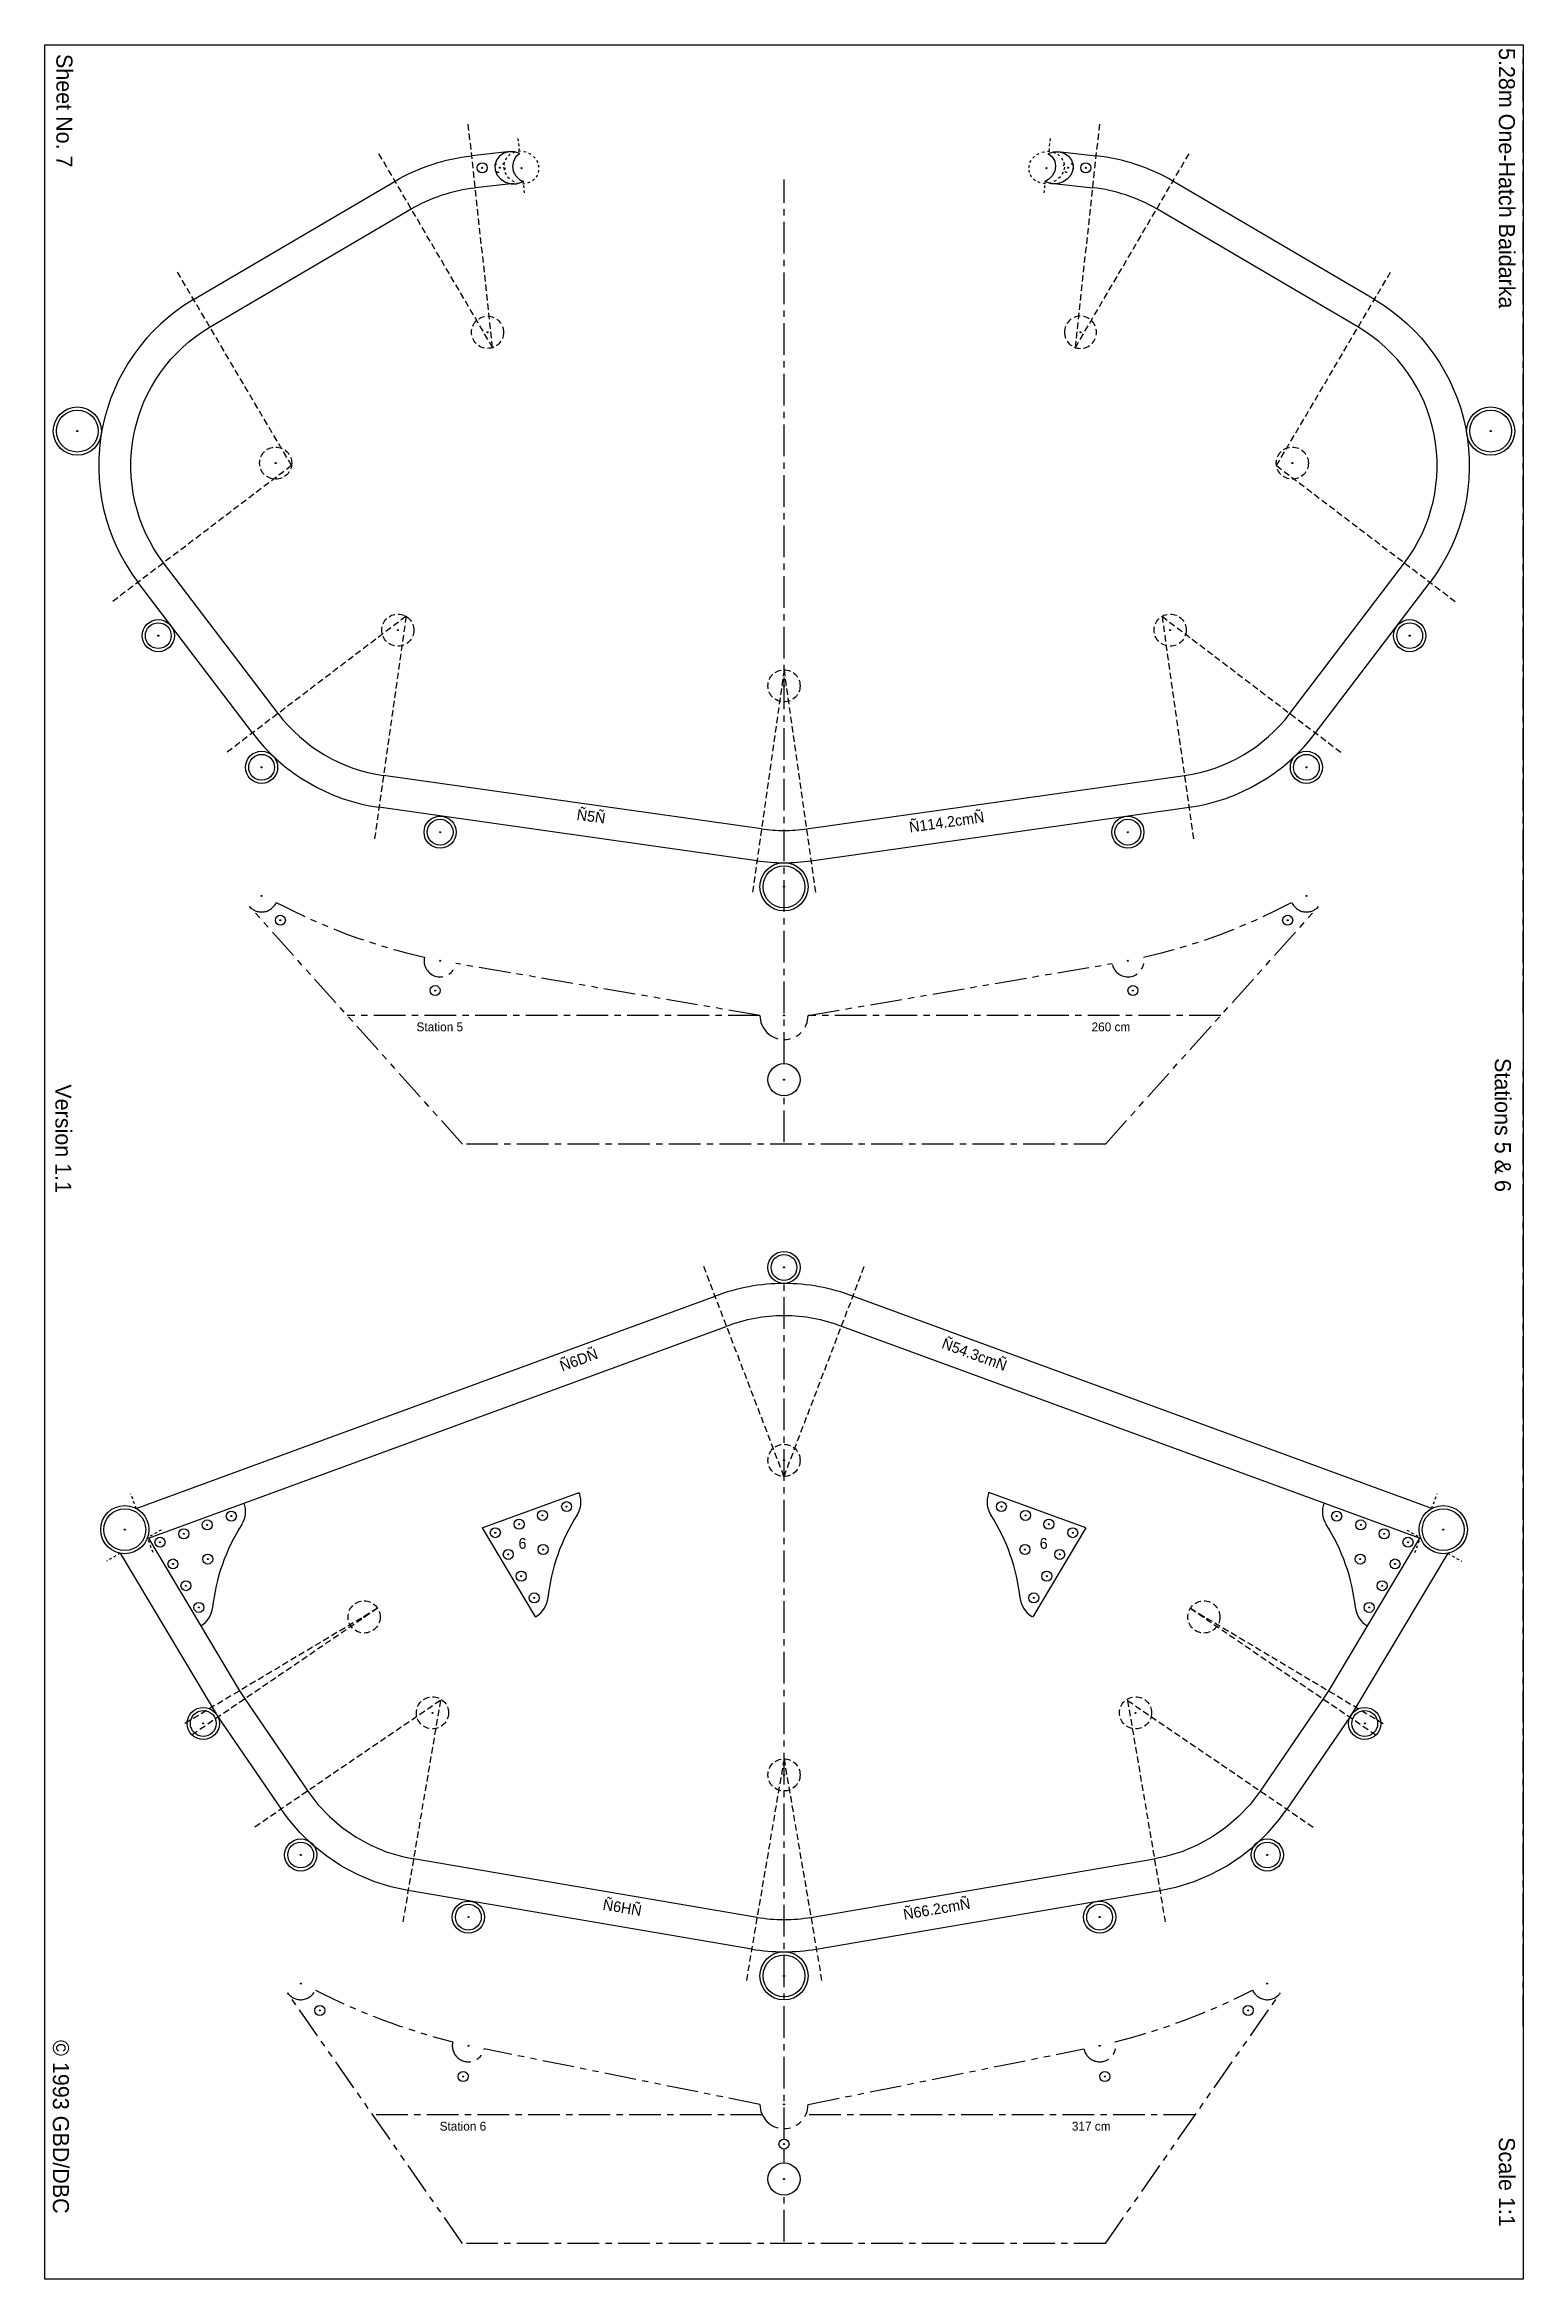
# Model space of a CAD drawing. Extents: x 64 to 122.5, y -90.4 to -2.1.
import ezdxf

# ---------------------------------------------------------------- set-up
doc = ezdxf.new("R2010")
doc.units = 0
for name, pattern in [('CENTER', [2, 1.25, -0.25, 0.25, -0.25]), ('DOT', [0.25, 0, -0.25]), ('HIDDEN', [0.375, 0.25, -0.125]), ('PHANTOM', [2.5, 1.25, -0.25, 0.25, -0.25, 0.25, -0.25]), ('STITCH', [0.145, 0.0725, -0.0725])]:
    doc.linetypes.add(name, pattern=pattern)
for name, color, linetype in [('CENTERS', 7, 'CONTINUOUS'), ('FORMAT', 7, 'CONTINUOUS'), ('STATION_4_5', 7, 'CONTINUOUS'), ('STATION_5', 7, 'CONTINUOUS'), ('STATION_6', 7, 'CONTINUOUS'), ('STRONGBACK', 7, 'CONTINUOUS'), ('TEXT', 7, 'CONTINUOUS')]:
    doc.layers.add(name, color=color, linetype=linetype)
doc.styles.get("Standard").update_dxf_attribs({"font": 'txt', "height": 0.2})

msp = doc.modelspace()

# ---------------------------------------------------------------- linework, layer by layer
at = {"layer": 'CENTERS', "color": 0, "linetype": 'CONTINUOUS'}
for centre in [(65.3292, -17.4001), (121.169, -17.4001), (73.1654, -18.6646), (113.333, -18.6646), (68.5292, -25.4801), (77.9933, -25.2618), (108.505, -25.2618), (117.969, -25.4801), (93.2492, -27.4626), (72.6092, -30.6801), (113.889, -30.6801), (79.6616, -33.242), (106.837, -33.242), (93.2492, -35.4001), (73.3504, -36.7222), (113.148, -36.7222), (79.4623, -39.5003), (107.036, -39.5003), (93.249, -50.4346), (93.249, -58.0546), (84.6614, -59.882), (101.837, -59.882), (67.2039, -60.7916), (70.4612, -60.6045), (71.4134, -60.2587), (81.8436, -60.9116), (82.7864, -60.5784), (83.7092, -60.2278), (102.789, -60.2278), (103.712, -60.5784), (104.655, -60.9116), (115.085, -60.2587), (116.037, -60.6045), (119.295, -60.7916), (68.5957, -61.2884), (69.5385, -60.9551), (82.3562, -61.7703), (83.7298, -61.5767), (102.769, -61.5767), (104.142, -61.7703), (116.96, -60.9551), (117.903, -61.2884), (69.1083, -62.147), (70.4818, -61.9534), (82.8689, -62.6289), (103.63, -62.6289), (116.017, -61.9534), (117.39, -62.147), (69.6209, -63.0056), (83.3815, -63.4875), (103.117, -63.4875), (116.878, -63.0056), (70.1335, -63.8642), (76.6592, -64.2399), (109.839, -64.2399), (116.365, -63.8642), (70.3056, -68.446), (79.3586, -68.0274), (107.14, -68.0274), (116.193, -68.446), (93.2492, -70.4795), (74.1548, -73.6424), (112.344, -73.6424), (80.7789, -76.0955), (105.72, -76.0955), (93.2492, -78.417), (74.9062, -79.7831), (111.592, -79.7831), (80.5736, -82.3945), (105.925, -82.3945), (93.2492, -85.0615)]:
    msp.add_circle(centre, 0.01984, dxfattribs=at)
at = {"layer": 'FORMAT', "color": 0, "linetype": 'CONTINUOUS'}
for p, q in [((64.0392, -90.4022), (64.0392, -2.13717)), ((64.0392, -2.13717), (122.459, -2.13717)), ((122.459, -2.13717), (122.459, -90.4022)), ((122.459, -90.4022), (64.0392, -90.4022))]:
    msp.add_line(p, q, dxfattribs=at)
at = {"layer": 'STATION_4_5', "color": 0, "linetype": 'CONTINUOUS'}
for centre in [(72.6092, -35.7601), (113.889, -35.7601), (79.6616, -38.322), (106.837, -38.322), (93.2492, -40.4801), (74.1548, -78.7224), (112.344, -78.7224), (80.7789, -81.1755), (105.72, -81.1755), (93.2492, -83.497), (93.2492, -86.4424)]:
    msp.add_circle(centre, 0.01984, dxfattribs=at)
at = {"layer": 'STATION_5', "color": 3, "linetype": 'CENTER'}
for p, q in [((64.0392, -40.4001), (64.0392, -2.38007)), ((122.459, -40.4001), (122.459, -2.38007))]:
    msp.add_line(p, q, dxfattribs=at)
at = {"layer": 'STATION_5', "color": 5, "linetype": 'HIDDEN'}
for p, q in [((81.7373, -14.1007), (80.7736, -5.26311)), ((104.761, -14.1007), (105.725, -5.26311)), ((81.7373, -14.1007), (77.2381, -6.43332)), ((104.761, -14.1007), (109.26, -6.43332)), ((73.7928, -18.7626), (69.2773, -11.1047)), ((112.706, -18.7626), (117.221, -11.1047)), ((73.7928, -18.7626), (66.7142, -24.1408)), ((112.706, -18.7626), (119.784, -24.1408)), ((78.3148, -24.7142), (71.2362, -30.0925)), ((78.3148, -24.7142), (77.0692, -33.5165)), ((108.184, -24.7142), (115.262, -30.0925)), ((108.184, -24.7142), (109.429, -33.5165)), ((93.2492, -26.8276), (92.0036, -35.6299)), ((93.2492, -26.8276), (94.4948, -35.6299))]:
    msp.add_line(p, q, dxfattribs=at)
at = {"layer": 'STATION_5', "color": 0, "linetype": 'STITCH'}
for p, q in [((82.7342, -5.84565), (82.7949, -6.40243)), ((103.764, -5.84565), (103.704, -6.40243)), ((82.9311, -7.49669), (82.9918, -8.05347)), ((103.567, -7.49669), (103.507, -8.05347))]:
    msp.add_line(p, q, dxfattribs=at)
at = {"layer": 'STATION_5', "color": 0, "linetype": 'CONTINUOUS'}
for p, q in [((82.4456, -6.3583), (80.9112, -6.52563)), ((104.053, -6.3583), (105.587, -6.52563)), ((69.9224, -12.1987), (77.8808, -7.52867)), ((82.5833, -7.62082), (81.0489, -7.78814)), ((103.915, -7.62082), (105.45, -7.78814)), ((116.576, -12.1987), (108.618, -7.52867)), ((70.579, -13.2859), (78.5236, -8.62401)), ((115.919, -13.2859), (107.975, -8.62401)), ((73.2587, -28.5558), (68.7366, -22.6042)), ((113.24, -28.5558), (117.762, -22.6042)), ((72.2474, -29.3242), (67.7254, -23.3725)), ((114.251, -29.3242), (118.773, -23.3725)), ((92.3595, -33.1149), (77.4251, -31.0016)), ((94.139, -33.1149), (109.073, -31.0016)), ((92.1816, -34.3724), (77.2471, -32.259)), ((94.3169, -34.3724), (109.251, -32.259))]:
    msp.add_line(p, q, dxfattribs=at)
for points in [[(82.8148, -6.43, 0), (82.6021, -6.36617, 0), (82.3821, -6.36427, 0), (82.1765, -6.42448, 0), (82.0053, -6.54092, 0), (81.8853, -6.70218, 0), (81.8283, -6.89248, 0), (81.8397, -7.0932, 0), (81.9186, -7.28467, 0), (82.0571, -7.44817, 0), (82.2418, -7.56768, 0), (82.4545, -7.63152, 0), (82.6744, -7.63342, 0), (82.8801, -7.5732, 0), (82.9362, -7.54356, 0)], [(82.8148, -6.43, 0), (82.6575, -6.56139, 0), (82.5555, -6.73325, 0), (82.5188, -6.92874, 0), (82.5511, -7.12873, 0), (82.649, -7.31364, 0), (82.8032, -7.46538, 0), (82.9362, -7.54356, 0)], [(103.684, -6.43, 0), (103.896, -6.36617, 0), (104.116, -6.36427, 0), (104.322, -6.42448, 0), (104.493, -6.54092, 0), (104.613, -6.70218, 0), (104.67, -6.89248, 0), (104.659, -7.0932, 0), (104.58, -7.28467, 0), (104.441, -7.44817, 0), (104.257, -7.56768, 0), (104.044, -7.63152, 0), (103.824, -7.63342, 0), (103.618, -7.5732, 0), (103.562, -7.54356, 0)], [(103.684, -6.43, 0), (103.841, -6.56139, 0), (103.943, -6.73325, 0), (103.98, -6.92874, 0), (103.947, -7.12873, 0), (103.849, -7.31364, 0), (103.695, -7.46538, 0), (103.562, -7.54356, 0)]]:
    msp.add_polyline3d(points, dxfattribs=at)
at = {"layer": 'STATION_5', "color": 0, "linetype": 'DOT'}
for points in [[(83.0586, -6.37874, 0), (82.8396, -6.34526, 0), (82.6241, -6.37458, 0), (82.4332, -6.46383, 0), (82.2856, -6.60426, 0), (82.1958, -6.78214, 0), (82.1725, -6.98005, 0), (82.218, -7.17862, 0), (82.3279, -7.35841, 0), (82.4913, -7.50182, 0), (82.6924, -7.59482, 0), (82.9114, -7.6283, 0), (83.1269, -7.59898, 0), (83.3178, -7.50973, 0), (83.4653, -7.3693, 0), (83.5552, -7.19142, 0), (83.5785, -6.99351, 0), (83.533, -6.79494, 0), (83.4231, -6.61515, 0), (83.2596, -6.47174, 0), (83.0586, -6.37874, 0)], [(103.44, -6.37874, 0), (103.659, -6.34526, 0), (103.874, -6.37458, 0), (104.065, -6.46383, 0), (104.213, -6.60426, 0), (104.303, -6.78214, 0), (104.326, -6.98005, 0), (104.28, -7.17862, 0), (104.171, -7.35841, 0), (104.007, -7.50182, 0), (103.806, -7.59482, 0), (103.587, -7.6283, 0), (103.372, -7.59898, 0), (103.181, -7.50973, 0), (103.033, -7.3693, 0), (102.943, -7.19142, 0), (102.92, -6.99351, 0), (102.965, -6.79494, 0), (103.075, -6.61515, 0), (103.239, -6.47174, 0), (103.44, -6.37874, 0)]]:
    msp.add_polyline3d(points, dxfattribs=at)
at = {"layer": 'STATION_5', "color": 0, "linetype": 'CONTINUOUS'}
for centre, radius in [((81.3276, -7.00132), 0.2), ((81.3276, -7.00132), 0.02), ((82.0224, -6.99539), 0.02), ((82.8754, -7.01435), 0.02), ((103.623, -7.01435), 0.02), ((104.476, -6.99539), 0.02), ((105.171, -7.00132), 0.2), ((105.171, -7.00132), 0.02), ((81.5378, -13.4979), 0.02032), ((104.961, -13.4979), 0.02032), ((65.3292, -17.4001), 0.9525), ((65.3292, -17.4001), 0.82804), ((121.169, -17.4001), 0.9525), ((121.169, -17.4001), 0.82804), ((68.5292, -25.4801), 0.635), ((68.5292, -25.4801), 0.51054), ((117.969, -25.4801), 0.635), ((117.969, -25.4801), 0.51054), ((72.6092, -30.6801), 0.635), ((72.6092, -30.6801), 0.51054), ((113.889, -30.6801), 0.635), ((113.889, -30.6801), 0.51054), ((79.6616, -33.242), 0.635), ((106.837, -33.242), 0.635), ((79.6616, -33.242), 0.51054), ((106.837, -33.242), 0.51054), ((93.2492, -35.4001), 0.9525), ((93.2492, -35.4001), 0.82804), ((93.2492, -43.0201), 0.635), ((93.2492, -86.4424), 0.635)]:
    msp.add_circle(centre, radius, dxfattribs=at)
at = {"layer": 'STATION_5', "color": 0, "linetype": 'DOT'}
for centre in [(82.0224, -6.99539), (104.476, -6.99539)]:
    msp.add_circle(centre, 0.2, dxfattribs=at)
at = {"layer": 'STATION_5', "color": 5, "linetype": 'HIDDEN'}
for centre in [(81.5378, -13.4979), (73.1654, -18.6646), (113.333, -18.6646), (77.9933, -25.2618), (108.505, -25.2618), (93.2492, -27.4626)]:
    msp.add_circle(centre, 0.635, dxfattribs=at)
at = {"layer": 'STATION_5', "color": 5, "linetype": 'HIDDEN', "extrusion": (0, -5.48823e-14, -1)}
msp.add_circle((-104.961, -13.4979), 0.635, dxfattribs=at)
at = {"layer": 'STATION_5', "color": 0, "linetype": 'CONTINUOUS', "extrusion": (-5.57995e-14, 7.80587e-15, -1)}
msp.add_arc((-81.7373, -14.1007), 7.62, 59.5955, 83.7765, dxfattribs=at)
at = {"layer": 'STATION_5', "color": 0, "linetype": 'CONTINUOUS'}
for centre, radius, start, end in [((104.761, -14.1007), 7.62, 59.5955, 83.7765), ((104.761, -14.1007), 6.35, 59.5955, 83.7765), ((73.7928, -18.7626), 7.62, 120.526, 217.227), ((112.706, -18.7626), 6.35, 322.773, 59.5955), ((78.3148, -24.7142), 6.35, 217.227, 261.946), ((108.184, -24.7142), 6.35, 278.054, 322.773), ((78.3148, -24.7142), 7.62, 217.227, 261.946), ((108.184, -24.7142), 7.62, 278.054, 322.773), ((93.2492, -26.8276), 6.35, 261.946, 270), ((93.2492, -26.8276), 6.35, 270, 278.054), ((93.2492, -26.8276), 7.62, 261.946, 270), ((93.2492, -26.8276), 7.62, 270, 278.054)]:
    msp.add_arc(centre, radius, start, end, dxfattribs=at)
at = {"layer": 'STATION_5', "color": 0, "linetype": 'CONTINUOUS', "extrusion": (-4.95108e-14, 1.03977e-14, -1)}
msp.add_arc((-81.7373, -14.1007), 6.35, 59.5955, 83.7765, dxfattribs=at)
at = {"layer": 'STATION_5', "color": 0, "linetype": 'CONTINUOUS', "extrusion": (-1.63541e-30, -5.28197e-14, -1)}
msp.add_arc((-112.706, -18.7626), 7.62, 120.526, 217.227, dxfattribs=at)
at = {"layer": 'STATION_5', "color": 0, "linetype": 'CONTINUOUS', "extrusion": (1.28234e-14, -3.21134e-14, -1)}
msp.add_arc((-73.7928, -18.7626), 6.35, 322.773, 59.5955, dxfattribs=at)
at = {"layer": 'STATION_6', "color": 3, "linetype": 'CENTER'}
for p, q in [((64.0392, -80.4001), (64.0392, -42.3801)), ((122.459, -80.4001), (122.459, -42.3801))]:
    msp.add_line(p, q, dxfattribs=at)
at = {"layer": 'STATION_6', "color": 5, "linetype": 'HIDDEN'}
for p, q in [((93.249, -58.6896), (90.0742, -50.3858)), ((93.2495, -58.6896), (96.4243, -50.3858)), ((77.1943, -63.8981), (69.5612, -68.4552)), ((77.1943, -63.8981), (69.8504, -68.9079)), ((109.304, -63.8981), (116.937, -68.4552)), ((109.304, -63.8981), (116.648, -68.9079)), ((79.6768, -67.5371), (72.3328, -72.5469)), ((79.6768, -67.5371), (78.1868, -76.3014)), ((106.822, -67.5371), (114.166, -72.5469)), ((106.822, -67.5371), (108.312, -76.3014)), ((93.2492, -69.8445), (91.7593, -78.6087)), ((93.2492, -69.8445), (94.7392, -78.6087))]:
    msp.add_line(p, q, dxfattribs=at)
at = {"layer": 'STATION_6', "color": 0, "linetype": 'CONTINUOUS'}
for p, q in [((67.6585, -59.9546), (90.5277, -51.5721)), ((118.84, -59.9546), (95.9707, -51.5721)), ((68.1454, -61.1288), (90.9648, -52.7645)), ((118.353, -61.1288), (95.5336, -52.7645)), ((81.3183, -60.7255), (85.1513, -59.3205)), ((85.1513, -59.3205), (85.1688, -59.3682)), ((101.347, -59.3205), (101.33, -59.3682)), ((105.18, -60.7255), (101.347, -59.3205)), ((81.3183, -60.7255), (83.4175, -64.2416)), ((105.18, -60.7255), (103.081, -64.2416)), ((67.0233, -61.7268), (70.6517, -67.8042)), ((68.1454, -61.1288), (68.1006, -61.1127)), ((68.1454, -61.1288), (71.7421, -67.1532)), ((118.353, -61.1288), (114.756, -67.1532)), ((119.475, -61.7268), (115.847, -67.8042)), ((118.353, -61.1288), (118.398, -61.1127)), ((83.4175, -64.2416), (83.4611, -64.2155)), ((103.081, -64.2416), (103.037, -64.2155)), ((71.9486, -67.4765), (74.4311, -71.1156)), ((114.55, -67.4765), (112.067, -71.1156)), ((70.8995, -68.1922), (73.3819, -71.8313)), ((115.599, -68.1922), (113.117, -71.8313)), ((92.185, -76.1047), (78.6125, -73.7973)), ((94.3135, -76.1047), (107.886, -73.7973)), ((91.9722, -77.3567), (78.3997, -75.0494)), ((94.5263, -77.3567), (108.099, -75.0494))]:
    msp.add_line(p, q, dxfattribs=at)
at = {"layer": 'STATION_6', "color": 0, "linetype": 'STITCH'}
for p, q in [((67.6585, -59.9546), (67.4374, -59.3755)), ((118.84, -59.9546), (119.061, -59.3755)), ((68.6393, -60.8057), (68.1006, -61.1127)), ((117.859, -60.8057), (118.398, -61.1127)), ((67.0233, -61.7268), (66.4847, -62.0339)), ((68.3217, -61.6918), (68.1006, -61.1127)), ((118.177, -61.6918), (118.398, -61.1127)), ((119.475, -61.7268), (120.014, -62.0339))]:
    msp.add_line(p, q, dxfattribs=at)
at = {"layer": 'STATION_6', "color": 0, "linetype": 'CONTINUOUS'}
for points in [[(70.6517, -67.8042, 0), (70.8995, -68.1922, 0)], [(71.7421, -67.1532, 0), (71.9486, -67.4765, 0)], [(114.756, -67.1532, 0), (114.55, -67.4765, 0)], [(115.847, -67.8042, 0), (115.599, -68.1922, 0)], [(74.4311, -71.1156, 0), (74.8339, -71.6443, 0), (75.2897, -72.128, 0), (75.7936, -72.5614, 0), (76.3401, -72.9398, 0), (76.9231, -73.259, 0), (77.5363, -73.5155, 0), (78.1729, -73.7065, 0), (78.6125, -73.7973, 0)], [(112.067, -71.1156, 0), (111.665, -71.6443, 0), (111.209, -72.128, 0), (110.705, -72.5614, 0), (110.158, -72.9398, 0), (109.575, -73.259, 0), (108.962, -73.5155, 0), (108.326, -73.7065, 0), (107.886, -73.7973, 0)], [(78.3997, -75.0494, 0), (77.712, -74.8995, 0), (77.0411, -74.6868, 0), (76.3926, -74.4131, 0), (75.7722, -74.0807, 0), (75.1851, -73.6926, 0), (74.6363, -73.2519, 0), (74.1305, -72.7624, 0), (73.6721, -72.2284, 0), (73.3819, -71.8313, 0)], [(108.099, -75.0494, 0), (108.786, -74.8995, 0), (109.457, -74.6868, 0), (110.106, -74.4131, 0), (110.726, -74.0807, 0), (111.313, -73.6926, 0), (111.862, -73.2519, 0), (112.368, -72.7624, 0), (112.826, -72.2284, 0), (113.117, -71.8313, 0)]]:
    msp.add_polyline3d(points, dxfattribs=at)
for centre, radius in [((73.3504, -36.7222), 0.19812), ((113.148, -36.7222), 0.19812), ((79.4623, -39.5003), 0.19812), ((107.036, -39.5003), 0.19812), ((93.249, -50.4346), 0.635), ((93.249, -50.4346), 0.51054), ((67.2039, -60.7916), 0.9525), ((67.2039, -60.7916), 0.82804), ((84.6614, -59.882), 0.19812), ((101.837, -59.882), 0.19812), ((119.295, -60.7916), 0.9525), ((119.295, -60.7916), 0.82804), ((69.5385, -60.9551), 0.19812), ((70.4612, -60.6045), 0.19812), ((71.4134, -60.2587), 0.19812), ((81.8436, -60.9116), 0.19812), ((82.7864, -60.5784), 0.19812), ((83.7092, -60.2278), 0.19812), ((102.789, -60.2278), 0.19812), ((103.712, -60.5784), 0.19812), ((104.655, -60.9116), 0.19812), ((115.085, -60.2587), 0.19812), ((116.037, -60.6045), 0.19812), ((116.96, -60.9551), 0.19812), ((68.5957, -61.2884), 0.19812), ((70.4818, -61.9534), 0.19812), ((82.3562, -61.7703), 0.19812), ((83.7298, -61.5767), 0.19812), ((102.769, -61.5767), 0.19812), ((104.142, -61.7703), 0.19812), ((116.017, -61.9534), 0.19812), ((117.903, -61.2884), 0.19812), ((69.1083, -62.147), 0.19812), ((82.8689, -62.6289), 0.19812), ((103.63, -62.6289), 0.19812), ((117.39, -62.147), 0.19812), ((69.6209, -63.0056), 0.19812), ((83.3815, -63.4875), 0.19812), ((103.117, -63.4875), 0.19812), ((116.878, -63.0056), 0.19812), ((70.1335, -63.8642), 0.19812), ((116.365, -63.8642), 0.19812), ((70.3056, -68.446), 0.635), ((70.3056, -68.446), 0.51054), ((116.193, -68.446), 0.635), ((116.193, -68.446), 0.51054), ((74.1548, -73.6424), 0.635), ((74.1548, -73.6424), 0.51054), ((112.344, -73.6424), 0.635), ((112.344, -73.6424), 0.51054), ((80.7789, -76.0955), 0.635), ((80.7789, -76.0955), 0.51054), ((105.72, -76.0955), 0.635), ((105.72, -76.0955), 0.51054), ((93.2492, -78.417), 0.9525), ((93.2492, -78.417), 0.82804), ((74.9062, -79.7831), 0.19812), ((111.592, -79.7831), 0.19812), ((80.5736, -82.3945), 0.19812), ((105.925, -82.3945), 0.19812), ((93.2492, -85.0615), 0.19812)]:
    msp.add_circle(centre, radius, dxfattribs=at)
at = {"layer": 'STATION_6', "color": 5, "linetype": 'HIDDEN'}
for centre in [(93.249, -58.0546), (76.6592, -64.2399), (109.839, -64.2399), (79.3586, -68.0274), (107.14, -68.0274), (93.2492, -70.4795)]:
    msp.add_circle(centre, 0.635, dxfattribs=at)
at = {"layer": 'STATION_6', "color": 0, "linetype": 'CONTINUOUS'}
for centre, radius, start, end in [((93.249, -58.6896), 7.62, 89.9981, 110.923), ((93.2495, -58.6896), 7.62, 69.0768, 90.0019), ((93.249, -58.6896), 6.35, 89.9977, 110.999), ((93.2495, -58.6896), 6.35, 69.0011, 90.0023), ((71.0265, -60.0727), 0.9525, 327.397, 20.13), ((84.2745, -59.696), 0.9525, 327.397, 20.13), ((102.224, -59.696), 0.9525, 159.87, 212.603), ((115.472, -60.0727), 0.9525, 159.87, 212.603), ((78.2482, -64.6917), 7.62, 147.397, 173.857), ((91.4961, -64.315), 7.62, 147.397, 173.857), ((95.0023, -64.315), 7.62, 6.14279, 32.6031), ((108.25, -64.6917), 7.62, 6.14279, 32.6031), ((82.9729, -63.3977), 0.9525, 300.838, 353.857), ((103.526, -63.3977), 0.9525, 186.143, 239.162), ((69.7249, -63.7744), 0.9525, 300.838, 353.857), ((116.774, -63.7744), 0.9525, 186.143, 239.162), ((93.2492, -69.8445), 6.35, 260.352, 270), ((93.2492, -69.8445), 6.35, 270, 279.648), ((93.2492, -69.8445), 7.62, 260.352, 270), ((93.2492, -69.8445), 7.62, 270, 279.648)]:
    msp.add_arc(centre, radius, start, end, dxfattribs=at)
at = {"layer": 'STRONGBACK', "color": 3, "linetype": 'CENTER'}
for p, q in [((93.2492, -42.3851), (93.2492, -7.46007)), ((92.2967, -40.4801), (75.9912, -40.4801)), ((110.507, -40.4801), (94.2017, -40.4801)), ((93.2492, -45.4801), (93.2492, -43.6551)), ((105.949, -45.5601), (80.5492, -45.5601)), ((93.2492, -84.8634), (93.2492, -50.8824)), ((92.3873, -83.9024), (76.9996, -83.9024)), ((109.499, -83.9024), (94.1112, -83.9024)), ((93.2492, -85.8074), (93.2492, -85.2597)), ((93.2492, -88.9024), (93.2492, -87.0774)), ((105.949, -88.9824), (80.5492, -88.9824))]:
    msp.add_line(p, q, dxfattribs=at)
at = {"layer": 'STRONGBACK', "color": 0, "linetype": 'PHANTOM'}
for p, q in [((80.5492, -45.5601), (72.1366, -36.1842)), ((105.949, -45.5601), (114.362, -36.1842)), ((92.2967, -40.4801), (80.2876, -38.429)), ((94.2017, -40.4801), (106.211, -38.429)), ((80.5492, -88.9824), (73.6343, -79.0861)), ((105.949, -88.9824), (112.864, -79.0861)), ((92.2967, -83.497), (81.4013, -81.301)), ((94.2017, -83.497), (105.097, -81.301))]:
    msp.add_line(p, q, dxfattribs=at)
for centre, radius, start, end in [((72.6092, -35.7601), 0.635, 221.9, 336.49), ((84.2743, -15.0868), 23.6802, 242.094, 257.235), ((102.224, -15.0868), 23.6802, 282.765, 297.906), ((113.889, -35.7601), 0.635, 203.51, 318.1), ((79.6616, -38.322), 0.635, 167.235, 347.235), ((106.837, -38.322), 0.635, 192.765, 12.7645), ((93.2492, -40.4801), 0.9525, 180, 0), ((74.1548, -78.7224), 0.635, 214.944, 336.006), ((86.5425, -55.7931), 26.0208, 243.014, 255.809), ((99.9559, -55.7931), 26.0208, 284.191, 296.986), ((112.344, -78.7224), 0.635, 203.994, 325.056), ((80.7789, -81.1755), 0.635, 165.809, 348.604), ((105.72, -81.1755), 0.635, 191.396, 14.1914), ((93.2492, -83.497), 0.9525, 180, 0)]:
    msp.add_arc(centre, radius, start, end, dxfattribs=at)
at = {"layer": 'TEXT', "color": 0, "linetype": 'CONTINUOUS'}
msp.add_circle((93.2492, -43.0201), 0.01984, dxfattribs=at)

# ---------------------------------------------------------------- texts
at = {"layer": 'FORMAT', "color": 0}
for s, p in [('  Sheet No. 7', (64.5004, -2.03134)), (' 5.28m One-Hatch Baidarka', (121.492, -2.03134)), ('Stations 5 & 6', (121.333, -42.1649)), ('Version 1.1', (64.4626, -43.2015)), ('© 1993 GBD/DBC  ', (64.3624, -80.9528)), (' Scale 1:1  ', (121.492, -84.5511))]:
    msp.add_text(s, height=0.635, rotation=-90, dxfattribs=at).set_placement(p)
at = {"layer": 'TEXT', "color": 0}
for s, rotation, p in [('Ñ5Ñ', -8.05442, (85.0391, -32.7481)), ('Ñ114.2cmÑ', 8.05442, (98.2255, -33.2594)), ('Ñ6DÑ', 20.13, (84.488, -54.5481)), ('Ñ54.3cmÑ', -20.13, (99.4458, -53.608)), ('Ñ6HÑ', -9.44672, (86.067, -75.8001)), ('Ñ66.2cmÑ', 9.64807, (97.9998, -76.2039))]:
    msp.add_text(s, height=0.423333, rotation=rotation, dxfattribs=at).set_placement(p)
for s, height, p in [('Station 5 ', 0.348722, (78.7308, -41.1069)), ('260 cm', 0.348722, (105.401, -41.1069)), ('6', 0.42333, (82.759, -61.5478)), ('6', 0.42333, (103.351, -61.5478)), ('Station 6', 0.348722, (79.6426, -84.5292)), ('317 cm', 0.348722, (104.622, -84.5292))]:
    msp.add_text(s, height=height, dxfattribs=at).set_placement(p)

doc.saveas('drawing.dxf')
